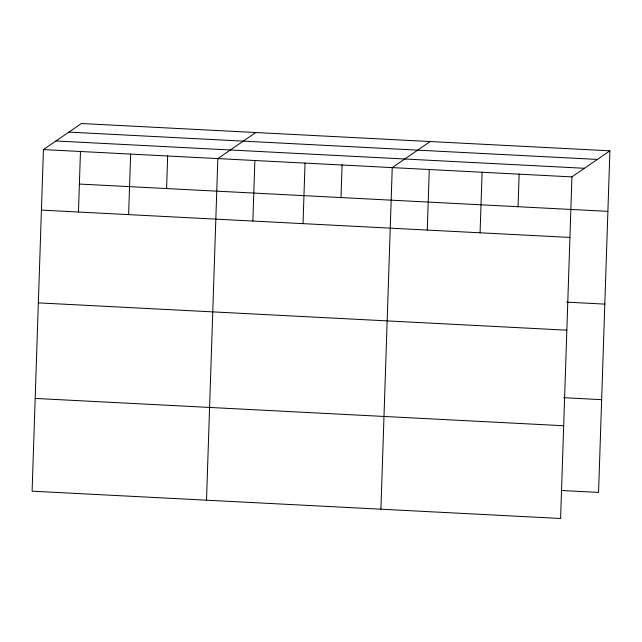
<?xml version="1.0" encoding="UTF-8"?>
<svg xmlns="http://www.w3.org/2000/svg" width="642" height="642" viewBox="0 0 642 642"><rect width="100%" height="100%" fill="white"/><g stroke="black" fill="none" stroke-linecap="round" stroke-linejoin="round"><path stroke-width="0.96" d="M609.9 150.822L81.398 123.513L43.431 149.578L32.1 491.178L560.602 518.487L571.934 176.895L609.9 150.822L598.569 492.422L561.63 490.512M78.46 211.972L80.475 151.303M128.625 214.629L130.639 154.088M166.591 188.555L167.674 155.805M206.507 500.19L217.839 158.59L255.805 132.525M252.868 220.992L254.882 160.315M303.032 223.641L305.038 163.1M340.998 197.575L342.082 164.817M380.915 509.202L392.246 167.61L430.212 141.537M427.275 230.005L429.289 169.327M480.08 232.789L482.094 172.249M518.046 206.724L519.129 173.974M68.871 132.116L597.373 159.425M55.958 140.975L584.469 168.292M43.431 149.578L571.934 176.895M79.383 184.053L607.894 211.362M41.425 210.119L569.927 237.436M566.878 302.157L604.812 304.115M38.343 302.863L566.854 330.181M563.708 397.711L601.642 399.669M35.174 398.425L563.684 425.742"/></g></svg>
